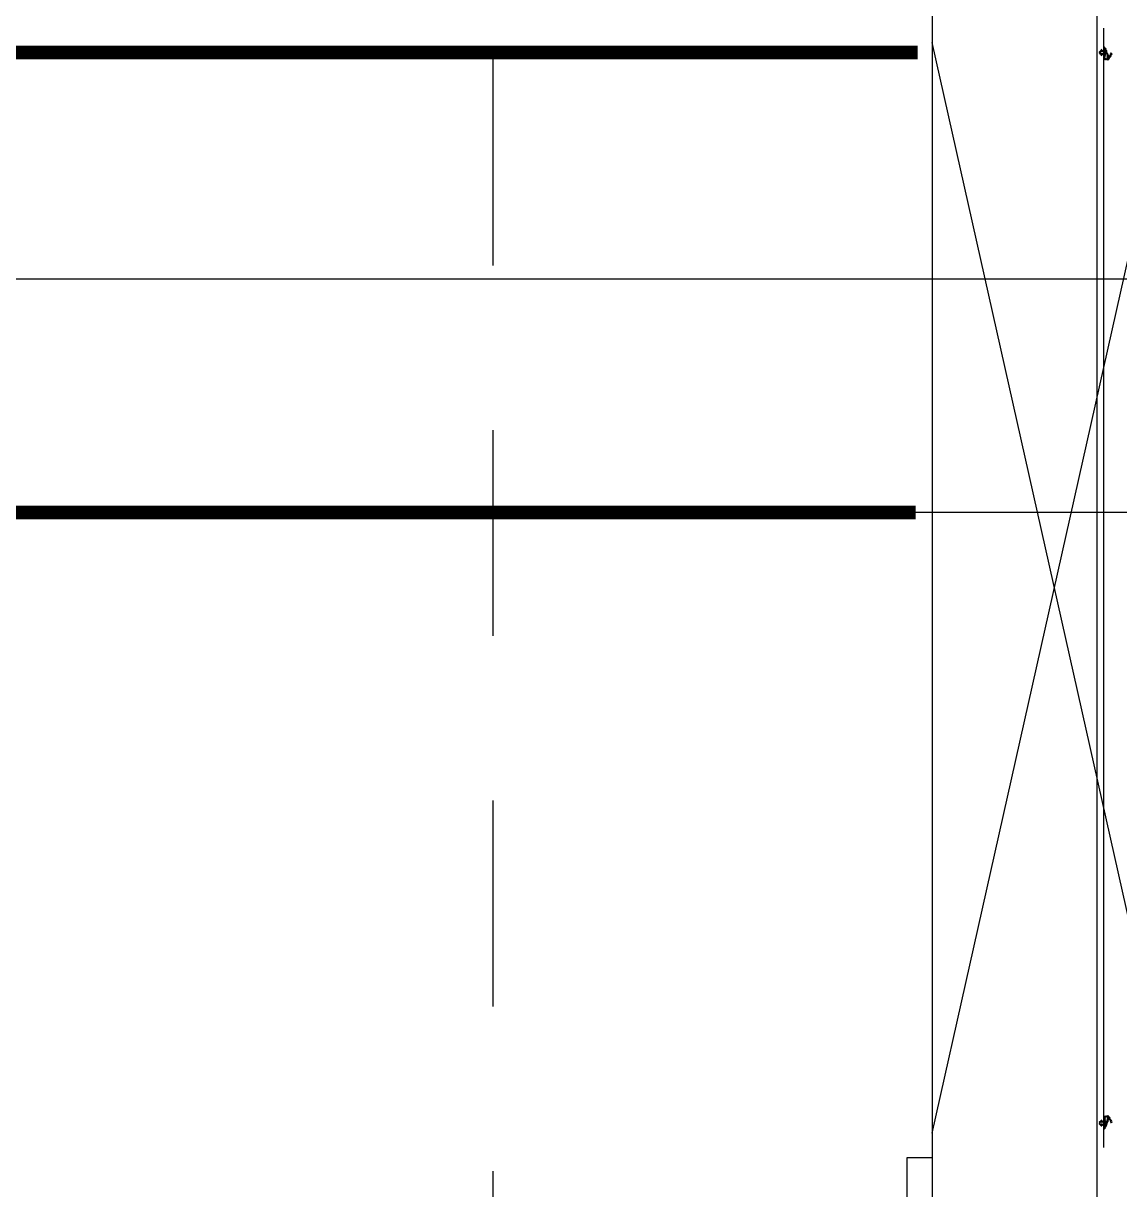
# Model space of a CAD drawing. Header units: millimetres. Extents: x 7294529 to 7346664, y 234399 to 276449.
# Drawn here: x 7325677 to 7326476, y 250621 to 251471 of the extents above; entities that cross this region are included whole.
import ezdxf
from ezdxf.xclip import XClip

# ---------------------------------------------------------------- set-up
doc = ezdxf.new("R2010")
doc.units = ezdxf.units.MM
doc.header["$LTSCALE"] = 100
doc.header["$XCLIPFRAME"] = 2
for name, pattern in [('ST-DASH', [2.7, 1.5, -1.2]), ('U-59C-EX$0$CEN', [62, 60, -1, 0, -1]), ('U-59C-EX$0$HID', [2.3, 1.5, -0.8])]:
    doc.linetypes.add(name, pattern=pattern)
for name, color, linetype in [('BP', 7, 'Continuous'), ('U-59C-EX$0$C-DOOR', 1, 'Continuous'), ('U-59C-EX$0$CEN', 1, 'U-59C-EX$0$CEN'), ('U-59C-EX$0$DOR', 4, 'Continuous'), ('U-59C-EX$0$확장전', 4, 'U-59C-EX$0$HID'), ('결로방지', 4, 'ST-DASH')]:
    doc.layers.add(name, color=color, linetype=linetype)
doc.layers.add('U-59C-EX$0$MC', color=152, linetype='Continuous', plot=False)

# ---------------------------------------------------------------- blocks, each defined once
blk = doc.blocks.new('U-59C-EX$0$A$Cc7b664ce')
at = {"layer": 'U-59C-EX$0$DOR'}
h = blk.add_hatch(dxfattribs=at)
h.set_pattern_fill('ANSI37', color=8, scale=4, angle=-180, style=0)
h.set_pattern_definition([(225, (359.40845, 1069.9592), (0.3535534, -0.3535534), []), (315, (359.40845, 1069.9592), (0.3535534, 0.3535534), [])])
edge = h.paths.add_edge_path(flags=16)
edge.add_arc((116.6, 839.52), 10, -17.7955, 6.95082, ccw=False)
edge.add_arc((126.6, 836.31), 0.5, 162.2045, 262.30395)
edge.add_line((126.53, 835.81), (126.93, 835.64))
edge.add_arc((127, 836.14), 0.5, -97.69605, -31.30228)
edge.add_line((127.43, 835.88), (127.58, 836.12))
edge.add_arc((127.15, 836.38), 0.5, -31.30228, 33.85678)
edge.add_arc((119.02, 836.65), 8.54, 0.06341, 28.51277)
edge = h.paths.add_edge_path()
edge.add_arc((118, 837.92), 10, 14.15591, 39.65092)
edge.add_arc((125.55, 843.72), 0.6, 75.57534, 221.40962)
edge.add_arc((124.65, 842.93), 0.6, 0, 41.40962, ccw=False)
edge.add_line((125.25, 842.93), (125.25, 842.26))
edge.add_arc((124.95, 842.26), 0.3, -76.86442, 0, ccw=False)
edge.add_line((125.02, 841.97), (123.74, 841.48))
edge.add_arc((123.69, 841.62), 0.15, -216.95241, -69.18889, ccw=False)
edge.add_line((123.57, 841.71), (123.75, 841.96))
edge.add_arc((123.5, 842.12), 0.3, -32.6499, 138.39512)
edge.add_line((123.28, 842.32), (121.9, 840.77))
edge.add_line((121.9, 840.77), (121.9, 839.27))
edge.add_line((121.9, 839.27), (123.28, 837.72))
edge.add_arc((123.5, 837.92), 0.3, -138.39512, 32.6499)
edge.add_line((123.75, 838.08), (123.57, 838.33))
edge.add_arc((123.69, 838.42), 0.15, -290.95579, -143.04759, ccw=False)
edge.add_line((123.74, 838.56), (125, 838.08))
edge.add_arc((124.93, 837.79), 0.3, -5.71059, 76.86442, ccw=False)
edge.add_line((125.23, 837.76), (125, 835.5))
edge.add_arc((125.5, 835.45), 0.5, 174.28941, 262.30395)
edge.add_line((125.43, 834.95), (128.33, 834.56))
edge.add_arc((128.39, 835.06), 0.5, -97.69605, -31.30228)
edge.add_line((128.82, 834.8), (131.14, 838.6))
edge.add_arc((130.45, 839.02), 0.8, -31.30228, 90)
edge.add_arc((130.45, 839.32), 0.5, 90, 205.73221)
edge.add_arc((129.55, 838.89), 0.5, -31.30228, 25.73221, ccw=False)
edge.add_line((129.98, 838.63), (129.36, 837.61))
edge.add_arc((129.19, 837.72), 0.2, -148.05322, -31.30228, ccw=False)
edge.add_arc((140.9, 845.02), 14, -160.58207, -148.05322, ccw=False)
edge = h.paths.add_edge_path(flags=16)
edge.add_arc((124.75, 840.02), 0.5, -90, 0)
edge.add_arc((124.75, 840.02), 0.5, 0, 90)
edge.add_line((124.75, 840.52), (123.05, 840.52))
edge.add_arc((123.05, 840.02), 0.5, 90, 180)
edge.add_arc((123.05, 840.02), 0.5, -180, -90)
edge.add_line((123.05, 839.52), (124.75, 839.52))
h = blk.add_hatch(dxfattribs=at)
h.set_pattern_fill('ANSI37', color=8, scale=4, angle=-180, style=0)
h.set_pattern_definition([(225, (359.40845, 782.4576), (0.3535534, -0.3535534), []), (315, (359.40845, 782.4576), (0.3535534, 0.3535534), [])])
edge = h.paths.add_edge_path(flags=16)
edge.add_arc((116.6, 60.48), 10, -6.95082, 17.7955)
edge.add_arc((126.6, 63.69), 0.5, -262.30395, -162.2045, ccw=False)
edge.add_line((126.53, 64.18), (126.93, 64.36))
edge.add_arc((127, 63.86), 0.5, 31.30228, 97.69605, ccw=False)
edge.add_line((127.43, 64.12), (127.58, 63.88))
edge.add_arc((127.15, 63.62), 0.5, -33.85678, 31.30228, ccw=False)
edge.add_arc((119.02, 63.35), 8.54, -28.51277, -0.06341, ccw=False)
edge = h.paths.add_edge_path()
edge.add_arc((118, 62.08), 10, -39.65092, -14.15591, ccw=False)
edge.add_arc((125.55, 56.28), 0.6, -221.40962, -75.57534, ccw=False)
edge.add_arc((124.65, 57.07), 0.6, -41.40962, 0)
edge.add_line((125.25, 57.07), (125.25, 57.74))
edge.add_arc((124.95, 57.74), 0.3, 0, 76.86442)
edge.add_line((125.02, 58.03), (123.74, 58.52))
edge.add_arc((123.69, 58.38), 0.15, 69.18889, 216.95241)
edge.add_line((123.57, 58.29), (123.75, 58.04))
edge.add_arc((123.5, 57.88), 0.3, -138.39512, 32.6499, ccw=False)
edge.add_line((123.28, 57.68), (121.9, 59.23))
edge.add_line((121.9, 59.23), (121.9, 60.73))
edge.add_line((121.9, 60.73), (123.28, 62.28))
edge.add_arc((123.5, 62.08), 0.3, -32.6499, 138.39512, ccw=False)
edge.add_line((123.75, 61.92), (123.57, 61.67))
edge.add_arc((123.69, 61.58), 0.15, 143.04759, 290.95579)
edge.add_line((123.74, 61.44), (125, 61.92))
edge.add_arc((124.93, 62.21), 0.3, -76.86442, 5.71059)
edge.add_line((125.23, 62.24), (125, 64.5))
edge.add_arc((125.5, 64.55), 0.5, -262.30395, -174.28941, ccw=False)
edge.add_line((125.43, 65.05), (128.33, 65.44))
edge.add_arc((128.39, 64.94), 0.5, 31.30228, 97.69605, ccw=False)
edge.add_line((128.82, 65.2), (131.14, 61.4))
edge.add_arc((130.45, 60.98), 0.8, -90, 31.30228, ccw=False)
edge.add_arc((130.45, 60.68), 0.5, -205.73221, -90, ccw=False)
edge.add_arc((129.55, 61.11), 0.5, -25.73221, 31.30228)
edge.add_line((129.98, 61.37), (129.36, 62.39))
edge.add_arc((129.19, 62.28), 0.2, 31.30228, 148.05322)
edge.add_arc((140.9, 54.98), 14, 148.05322, 160.58207)
edge = h.paths.add_edge_path(flags=16)
edge.add_arc((124.75, 59.98), 0.5, 0, 90, ccw=False)
edge.add_arc((124.75, 59.98), 0.5, -90, 0, ccw=False)
edge.add_line((124.75, 59.48), (123.05, 59.48))
edge.add_arc((123.05, 59.98), 0.5, -180, -90, ccw=False)
edge.add_arc((123.05, 59.98), 0.5, 90, 180, ccw=False)
edge.add_line((123.05, 60.48), (124.75, 60.48))
at = {"layer": 'U-59C-EX$0$C-DOOR'}
blk.add_lwpolyline([(180, 855.5), (180, 44.99), (0, 847.31), (0, 52.69)], close=True, dxfattribs=at)
at = {"layer": 'U-59C-EX$0$DOR'}
blk.add_line((0, 865), (0, 35), dxfattribs=at)
blk.add_lwpolyline([(125, 857.7), (125, 42.3)], dxfattribs=at)
blk.add_lwpolyline([(-18, -25), (-18, 35), (0, 35), (0, -20), (-5, -20), (-5, -25)], close=True, dxfattribs=at)
blk = doc.blocks.new('U-59C-EX')
at = {"layer": 'U-59C-EX$0$CEN'}
for p, q in [((6195, 2175), (6195, -715)), ((5995, 275), (9935, 275))]:
    blk.add_line(p, q, dxfattribs=at)
at = {"layer": 'U-59C-EX$0$MC'}
for p, q in [((6315, 2175), (6315, -1985)), ((5995, 105), (9935, 105))]:
    blk.add_line(p, q, dxfattribs=at)
at = {"layer": 'U-59C-EX$0$확장전', "const_width": 10}
for points in [[(9525, 440), (6325.36, 440)], [(9525, 105), (6327, 105)]]:
    blk.add_lwpolyline(points, dxfattribs=at)
at = {"layer": 'U-59C-EX$0$DOR', "xscale": -1.000000000000001}
blk.add_blockref('U-59C-EX$0$A$Cc7b664ce', (6315, -400), dxfattribs=at)

msp = doc.modelspace()

# ---------------------------------------------------------------- block references
at = {"layer": 'BP'}
ref = msp.add_blockref('U-59C-EX', (7332654.36, 251009.38), dxfattribs=dict(at, xscale=-1))
XClip(ref).set_block_clipping_path([(12590, 2135.0000000001), (4674.9999999981, 2134.9999999984), (4074.9999999981, 1534.9999999988), (-145, 1535.0000000005), (-145, -7185.0000000001), (12590, -7184.9999999997)])

# ---------------------------------------------------------------- next in the draw order: linework, layer by layer
at = {"layer": '결로방지'}
msp.add_lwpolyline([(7319589.36, 251394.38), (7323459.36, 251394.38), (7323459.36, 251984.38), (7326019.36, 251984.38), (7326019.36, 250054.38), (7328489.36, 250054.38)], dxfattribs=at)

doc.saveas('drawing.dxf')
